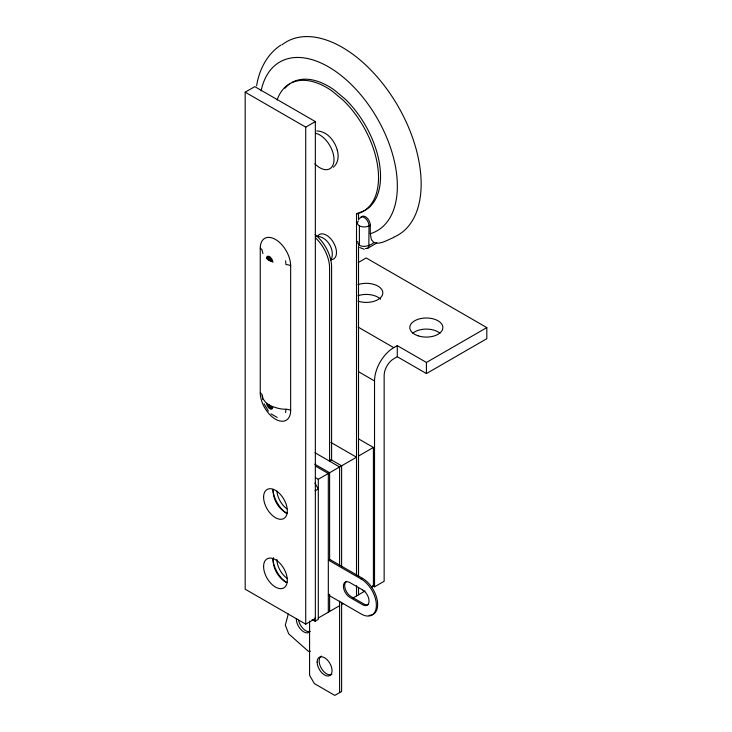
<?xml version="1.0" encoding="UTF-8"?>
<svg xmlns="http://www.w3.org/2000/svg" width="732" height="732" viewBox="0 0 732 732"><rect width="100%" height="100%" fill="white"/><g stroke="black" fill="none" stroke-linecap="round" stroke-linejoin="round"><path stroke-width="1.1" d="M273.027 262.129L269.367 260.5L269.678 256.557M285.599 412.573L286.011 409.252C279.093 409.389 272.771 406.718 266.53 404.119M268.836 408.108L269.367 405.144L265.597 402.325L263.172 399.059L262.248 395.536A6.798 3.925 0 0 0 260.253 392.855L260.253 248.212A21.493 12.407 60 0 1 275.452 239.437A21.493 12.407 60 0 1 290.65 265.762L290.65 410.405A21.493 12.407 60 0 1 275.452 419.18A21.493 12.407 60 0 1 260.253 392.855M256.612 85.772C259.155 69.778 267.07 53.994 280.978 45.036M288.252 614.13L285.315 625.11L288.71 633.866L308.437 651.361L310.405 651.187M272.826 261.159L269.367 260.5L270.52 257.17M357.673 241.459C357.719 249.109 370.346 246.519 373.814 242.466C380.356 245.028 387.64 239.684 393.688 237.552M268.049 407.285L269.367 405.144L272.826 407.751M334.927 165.707C338.486 161.424 338.751 155.312 337.296 150.151M266.54 258.387L269.367 260.5L271.307 258.003M330.718 260.391C336.079 251.158 327.167 235.677 316.343 236.399M333.371 167.207L334.268 166.347M365.442 248.551L367.592 248.358L368.837 246.593L369.001 225.822A6.798 3.925 60 0 0 364.829 217.907A6.798 3.925 60 0 0 359.558 218.932M245.183 92.177L254.791 86.632L315.346 121.585L315.346 618.595L305.729 624.14L245.183 589.187L245.183 92.177L305.729 127.139L315.346 121.585M266.53 257.527L269.367 260.5L271.984 258.991M356.511 575.471L356.511 213.982L358.515 212.82L358.515 219.673M361.315 217.13A6.798 3.925 60 0 1 366.723 217.669A6.798 3.925 60 0 1 370.282 225.081L369.001 225.822A6.798 3.925 0 0 1 360.062 226.161A6.798 3.925 0 0 1 358.314 221.091M367.592 248.358L376.788 242.987L376.129 242.997M358.277 262.532L366.201 257.957L486.817 327.597L486.817 338.696L426.427 373.558L397.275 356.731L393.752 358.762A13.588 7.851 -60 0 0 384.144 375.406L384.144 581.272L374.528 586.826L372.551 585.682M267.372 406.297L269.367 405.144L272.505 408.474M374.528 586.826L374.528 380.96A27.185 15.692 -60 0 1 393.752 347.663L397.275 345.632L426.427 362.459L486.817 327.597M315.355 477.566L318.301 479.268L356.511 457.207L330.91 442.43M358.515 456.054L373.412 447.453L373.412 586.176L371.545 587.256M315.099 490.824L318.301 488.976L314.916 483.102M362.514 578.317L329.601 559.312L328.32 560.053L361.233 579.058L362.514 578.317A21.411 12.362 60 0 1 377.273 600.423A21.411 12.362 60 0 1 369.084 615.337M318.301 617.991L339.611 605.693M341.615 604.531L343.473 603.461M352.787 598.081L365.03 591.017M312.143 619.519L315.099 621.23L318.301 619.382L318.301 479.268M266.86 256.804L269.367 260.5L272.505 260.07M266.86 405.217L269.367 405.144L271.984 408.95M316.81 130.964C327.323 131.147 334.917 141.148 337.406 150.545M364.28 249.255L359.668 247.535M277.199 417.423L271.05 413.873M358.149 327.103L393.752 347.663M358.707 371.819L374.528 380.96M358.634 438.925L373.412 447.453M330.782 459.559L341.615 465.808L341.615 567.245M314.989 452.751L339.611 466.97L339.611 565.891M314.824 464.216L329.601 472.744L329.601 560.3M315.519 466.092L328.32 473.485L328.32 612.208M328.32 595.006L361.233 614.011A21.411 12.362 60 0 0 376.376 605.273A21.411 12.362 60 0 0 361.233 579.058M373.814 242.466L371.417 239.675L370.282 233.728A97.411 56.236 60 0 0 365.295 100.421A97.411 56.236 60 0 0 261.104 90.951M268.415 411.128L264.124 403.826M269.678 408.721L269.367 405.144L271.307 409.161M267.372 256.328L269.367 260.5L268.836 256.2M268.049 256.118L269.367 260.5M269.367 405.144L270.52 409.087M262.944 253.537L262.248 250.893A6.798 3.925 0 0 0 260.253 248.212M285.599 260.83L286.011 264.609A6.798 3.925 0 0 1 290.65 265.762M262.248 395.536L262.651 399.324M426.427 362.459L426.427 373.558M397.275 345.632L397.275 356.731M370.282 225.081L370.282 233.728M359.394 225.822L359.394 245.247M358.515 245.906L358.515 576.587M358.515 587.961L358.515 594.777M356.511 585.701L356.511 595.93M341.615 602.262L341.615 691.466L334.808 695.4L314.385 683.606L309.572 675.288L309.572 621.093M339.611 601.146L339.611 692.628M329.601 594.274L329.601 611.467M315.099 617.826L315.099 621.23M305.729 127.139L305.729 624.14M315.51 133.288A20.057 11.584 60 0 1 334.002 159.988A20.057 11.584 60 0 1 314.824 163.812M285.837 582.288A21.978 12.691 60 0 1 272.816 558.919M286.651 513.516A21.978 12.691 60 0 1 272.816 489.562M286.011 409.252A6.798 3.925 0 0 1 290.65 410.405M287.127 513.123A16.763 9.681 60 0 1 273.393 489.342M287.127 582.489A16.763 9.681 60 0 1 273.622 557.665M286.898 578.216A16.086 9.287 60 0 1 276.897 559.404M286.898 508.85A16.086 9.287 60 0 1 276.934 491.117M346.565 581.354A9.059 5.234 60 0 0 345.175 588.62A9.059 5.234 60 0 0 351.095 596.598L363.914 604.001A9.059 5.234 60 0 0 368.443 604.449M282.058 44.789A111.566 64.416 60 0 1 397.915 106.012A111.566 64.416 60 0 1 393.505 237.278M317.688 236.152A14.155 8.171 60 0 1 333.499 242.576A14.155 8.171 60 0 1 331.413 259.668M331.861 674.346A10.532 6.085 60 0 1 321.33 668.27A10.532 6.085 60 0 1 321.33 656.101M315.062 234.606A28.319 16.351 60 0 1 331.596 266.924L331.596 460.035L329.601 461.187L329.601 268.086A28.319 16.351 60 0 0 315.474 237.836M277.099 99.973A73.621 42.511 60 0 1 332.182 91.079L343.326 100.385A73.621 42.511 60 0 1 378.005 168.744A73.621 42.511 60 0 1 356.511 213.982M284.995 88.224A73.621 42.511 60 0 1 289.634 83.933M292.278 82.286A73.621 42.511 60 0 1 334.185 89.926L345.321 99.232A73.621 42.511 60 0 1 379.917 166.805A73.621 42.511 60 0 1 359.531 212.555M309.48 631.716A10.532 6.085 60 0 1 298.565 620.196M310.212 631.304A10.532 6.085 60 0 1 301.831 630.472A10.532 6.085 60 0 1 296.314 618.979M412.802 333.17A16.534 9.543 0 0 1 439.895 333.17M358.012 295.701A16.534 9.543 0 0 1 380.603 299.196M358.012 284.602A16.534 9.543 0 0 1 382.818 292.873A16.534 9.543 0 0 1 358.012 301.136M362.633 589.946L349.814 582.544A9.059 5.234 60 0 0 343.409 586.241A9.059 5.234 60 0 0 349.814 597.339L362.633 604.742A9.059 5.234 60 0 0 369.038 601.045A9.059 5.234 60 0 0 362.633 589.946M263.602 497.165A16.763 9.681 60 0 0 281.381 519.281A16.763 9.681 60 0 0 281.381 495.573A16.763 9.681 60 0 0 263.602 497.165M263.602 566.522A16.763 9.681 60 0 0 281.381 588.647A16.763 9.681 60 0 0 281.381 564.939A16.763 9.681 60 0 0 263.602 566.522M317.148 662.085A10.532 6.085 60 0 0 328.32 675.984A10.532 6.085 60 0 0 328.32 661.087A10.532 6.085 60 0 0 317.148 662.085M418.082 335.814A16.534 9.543 0 0 0 442.887 327.552A16.534 9.543 0 0 0 418.082 319.28A16.534 9.543 0 0 0 418.082 335.814"/></g></svg>
